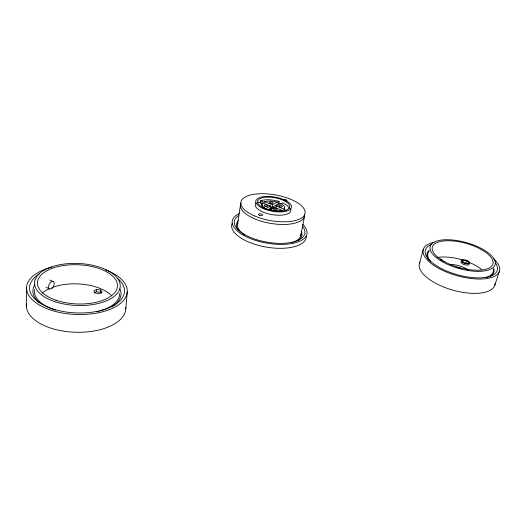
<?xml version="1.0" encoding="UTF-8"?>
<svg xmlns="http://www.w3.org/2000/svg" width="526" height="526" viewBox="0 0 526 526"><rect width="100%" height="100%" fill="white"/><g stroke="black" fill="none" stroke-linecap="round" stroke-linejoin="round"><path stroke-width="0.79" d="M26.3 306L26.609 287.242M94.332 292.87L96.383 291.733L96.521 289.471L100.696 290.004L102.156 292.055L99.434 293.58L95.226 293.048L93.786 290.983L96.521 289.471M101.275 293.291L100.545 292.265L100.696 290.004M125.826 308.762L127.246 291.818M237.555 224.398L240.474 204.943M269.851 206.475L272.087 207.323L278.787 203.417L279.122 201.478A16.286 6.529 9.9 0 0 260.475 200.86L260.16 202.812L262.395 203.661M265.676 209.151A11.579 4.642 9.9 0 1 262.382 203.608L262.533 202.911L270.463 205.903L270.016 208.526L267.931 209.742M260.475 200.86L264.519 202.385L264.709 201.701A11.585 4.635 9.9 0 1 276.854 202.102L276.742 202.753M265.781 209.203L265.893 208.539L270.463 205.903M272.087 207.323L272.527 204.706L276.978 202.142M275.841 208.046L276.183 206.08L280.601 203.496L281.772 204.121A11.585 4.635 9.9 0 1 284.218 209.046L284.06 209.749L286.131 210.531M280.49 204.147L280.601 203.496M281.436 211.163A11.579 4.642 9.9 0 0 281.943 211.005L282.14 210.315L274.125 207.29L269.582 209.94L271.173 210.347A11.585 4.635 9.9 0 0 272.678 210.643M300.826 235.424L304.528 216.153M419.386 263.671L423.2 249.692M462.512 262.5L463.209 260.179L466.483 260.633L468.758 262.231L467.759 263.381L464.465 262.928L462.196 261.323L463.209 260.179M465.78 262.947L466.483 260.633M494.848 285.118L499.43 271.094M284.06 209.749L284.099 209.703A11.579 4.642 9.9 0 0 284.362 207.31M284.178 209.092L276.183 206.08M281.048 203.818L282.732 202.832A16.286 6.529 9.9 0 1 289.195 208.48M276.867 202.786L279.122 201.478M282.14 210.315L282.061 210.347A11.585 4.635 9.9 0 1 273.435 210.762M96.383 291.733L100.545 292.265M264.631 201.734L272.527 204.706M262.428 203.569L258.371 202.03A16.286 6.529 9.9 0 0 257.438 203.128M49.773 279.996L53.211 281.594M46.137 287.308L49.569 288.925M265.893 208.539L265.788 208.493A11.585 4.635 9.9 0 1 262.487 202.957M119.626 293.39A42.659 21.237 2.2 0 1 101.373 310.524M100.782 310.708A42.659 21.237 2.2 0 1 99.578 311.063M98.349 311.392A42.659 21.237 2.2 0 1 97.086 311.708M55.368 310.064A42.659 21.237 2.2 0 1 34.473 289.556M42.106 293.212A39.503 20.126 1.9 0 1 49.115 288.781M51.975 287.577A39.503 20.126 1.9 0 1 111.361 295.421M105.555 269.91A50.371 24.926 2.3 0 1 114.155 307.473A50.371 24.926 2.3 0 1 38.391 304.455A50.371 24.926 2.3 0 1 49.944 267.695M50.621 267.51A50.371 24.926 2.3 0 1 51.995 267.149M125.846 307.532A49.799 25.498 1.9 0 1 74.442 332.222A49.799 25.498 1.9 0 1 26.464 303.463M117.311 278.201A47.511 23.506 2.3 0 1 106.804 308.644A47.511 23.506 2.3 0 1 43.895 305.29A47.511 23.506 2.3 0 1 39.246 274.033M119.941 288.873A44.085 21.947 2.2 0 1 111.775 306.908M39.259 302.713A44.085 21.947 2.2 0 1 34.946 284.592M469.054 263.335A4.339 1.762 15.9 0 1 464.603 264.716A4.339 1.762 15.9 0 1 461.604 261.205M440.308 259.568A0.94 0.388 15.2 0 1 441.136 259.2A0.94 0.388 15.2 0 1 442.004 259.936A0.94 0.388 15.2 0 1 440.525 259.752M495.499 262.987A37.346 15.096 15.7 0 1 456.259 274.434A37.346 15.096 15.7 0 1 431.82 244.32M493.776 258.963A39.588 16.004 15.7 0 1 484.268 278.833A39.588 16.004 15.7 0 1 432.431 264.407A39.588 16.004 15.7 0 1 434.016 242.328M493.822 268.405A34.67 14.11 15.7 0 1 490.666 276.097M489.884 276.558A34.67 14.11 15.7 0 1 489.022 276.992M429.098 260.482A34.67 14.11 15.7 0 1 428.552 259.673M428.092 258.871A34.67 14.11 15.7 0 1 429.295 250.074M493.322 269.246A33.92 13.807 15.7 0 1 486.162 277.504M430.84 261.849A33.92 13.807 15.7 0 1 429.084 251.211M495.137 283.507A39.226 16.451 15.9 0 1 452.755 290.109A39.226 16.451 15.9 0 1 419.965 262.172M437.191 257.51A31.113 12.979 15.9 0 1 462.374 259.943M469.264 262.408A31.113 12.979 15.9 0 1 481.691 269.562M456.811 267.175A14.794 6.2 15.9 0 1 459.566 267.912M460.467 268.207A14.794 6.2 15.9 0 1 461.355 268.53M449.539 264.591A14.807 6.174 15.9 0 1 467.463 269.391M468.12 269.838A14.807 6.174 15.9 0 1 468.725 270.292M304.587 214.207A32.513 13.157 9.9 0 1 271.764 223.57A32.513 13.157 9.9 0 1 240.606 204.312M240.816 203.694A32.513 13.157 9.9 0 1 241.099 203.095M290.7 208.835A18.088 7.265 9.9 0 1 272.06 214.641A18.088 7.265 9.9 0 1 255.86 202.97M271.515 209.098A2.17 0.874 9.9 0 1 271.114 207.855A2.17 0.874 9.9 0 1 273.928 207.994M271.002 209.118A2.163 0.874 9.9 0 1 272.264 208.993M283.231 199.847A1.94 0.763 10.2 0 1 286.335 199.906A1.94 0.763 10.2 0 1 285.815 201.129M278.787 203.417A16.26 6.555 9.9 0 1 279.733 203.726M300.957 234.09A32.119 13.676 9.8 0 1 293.784 241.94M292.745 242.322A32.119 13.676 9.8 0 1 291.647 242.664M244.649 235.01A32.119 13.676 9.8 0 1 237.897 223.096M302.509 224.24A37.898 16.036 9.8 0 1 291.93 243.525A37.898 16.036 9.8 0 1 242.973 234.977A37.898 16.036 9.8 0 1 239.836 213.293M302.595 226.43A35.748 15.122 9.8 0 1 267.504 242.249A35.748 15.122 9.8 0 1 238.442 215.68M306.31 236.207A37.806 16.155 9.8 0 1 266.097 247.062A37.806 16.155 9.8 0 1 232.124 223.28M301.22 231.144A33.191 14.13 9.8 0 1 298.472 240.329M238.41 230.309A33.191 14.13 9.8 0 1 238.304 220.618M56.104 300.261A40.022 19.607 2.4 0 0 117.423 286.407A40.022 19.607 2.4 0 0 58.859 266.393A40.022 19.607 2.4 0 0 56.104 300.261M54.605 301.549A42.882 21.014 2.4 0 0 120.217 286.604A42.882 21.014 2.4 0 0 57.347 265.242A42.882 21.014 2.4 0 0 54.605 301.549M462.972 262.658A4.339 1.756 15.8 0 0 469.652 262.974A4.339 1.756 15.8 0 0 463.807 259.732A4.339 1.756 15.8 0 0 462.972 262.658M442.918 262.04A33.703 13.459 15.6 0 0 495.058 264.815A33.703 13.459 15.6 0 0 449.993 239.81A33.703 13.459 15.6 0 0 442.918 262.04M444.168 261.507A31.455 12.558 15.6 0 0 492.875 264.157A31.455 12.558 15.6 0 0 450.887 240.803A31.455 12.558 15.6 0 0 444.168 261.507M52.074 288.195A4.096 2.393 -61.9 0 0 53.442 281.719A4.096 2.393 -61.9 0 0 48.635 285.848A4.096 2.393 -61.9 0 0 52.074 288.195M254.558 215.936A32.566 13.084 9.9 0 0 305.027 213.543A32.566 13.084 9.9 0 0 259.364 193.765A32.566 13.084 9.9 0 0 254.558 215.936M274.118 209.664A1.821 0.736 9.9 0 0 277.117 209.749A1.821 0.736 9.9 0 0 274.881 208.526A1.821 0.736 9.9 0 0 274.118 209.664M263.158 208.559A18.121 7.213 9.9 0 0 291.43 207.494A18.121 7.213 9.9 0 0 266.287 196.428A18.121 7.213 9.9 0 0 263.158 208.559M264.183 208.079A16.313 6.49 9.9 0 0 289.655 207.152A16.313 6.49 9.9 0 0 267.057 197.171A16.313 6.49 9.9 0 0 264.183 208.079M270.062 203.062A1.795 0.71 9.8 0 0 273.02 203.154A1.795 0.71 9.8 0 0 270.831 201.964A1.795 0.71 9.8 0 0 270.062 203.062M264.736 206.107A1.815 0.73 9.7 0 0 267.734 206.199A1.815 0.73 9.7 0 0 265.525 204.989A1.815 0.73 9.7 0 0 264.736 206.107M279.372 206.567A1.802 0.717 10.1 0 0 282.337 206.652A1.802 0.717 10.1 0 0 280.115 205.449A1.802 0.717 10.1 0 0 279.372 206.567M259.285 215.18A2.038 0.842 9.5 0 0 262.494 215.042A2.038 0.842 9.5 0 0 259.693 213.773A2.038 0.842 9.5 0 0 259.285 215.18"/></g></svg>
